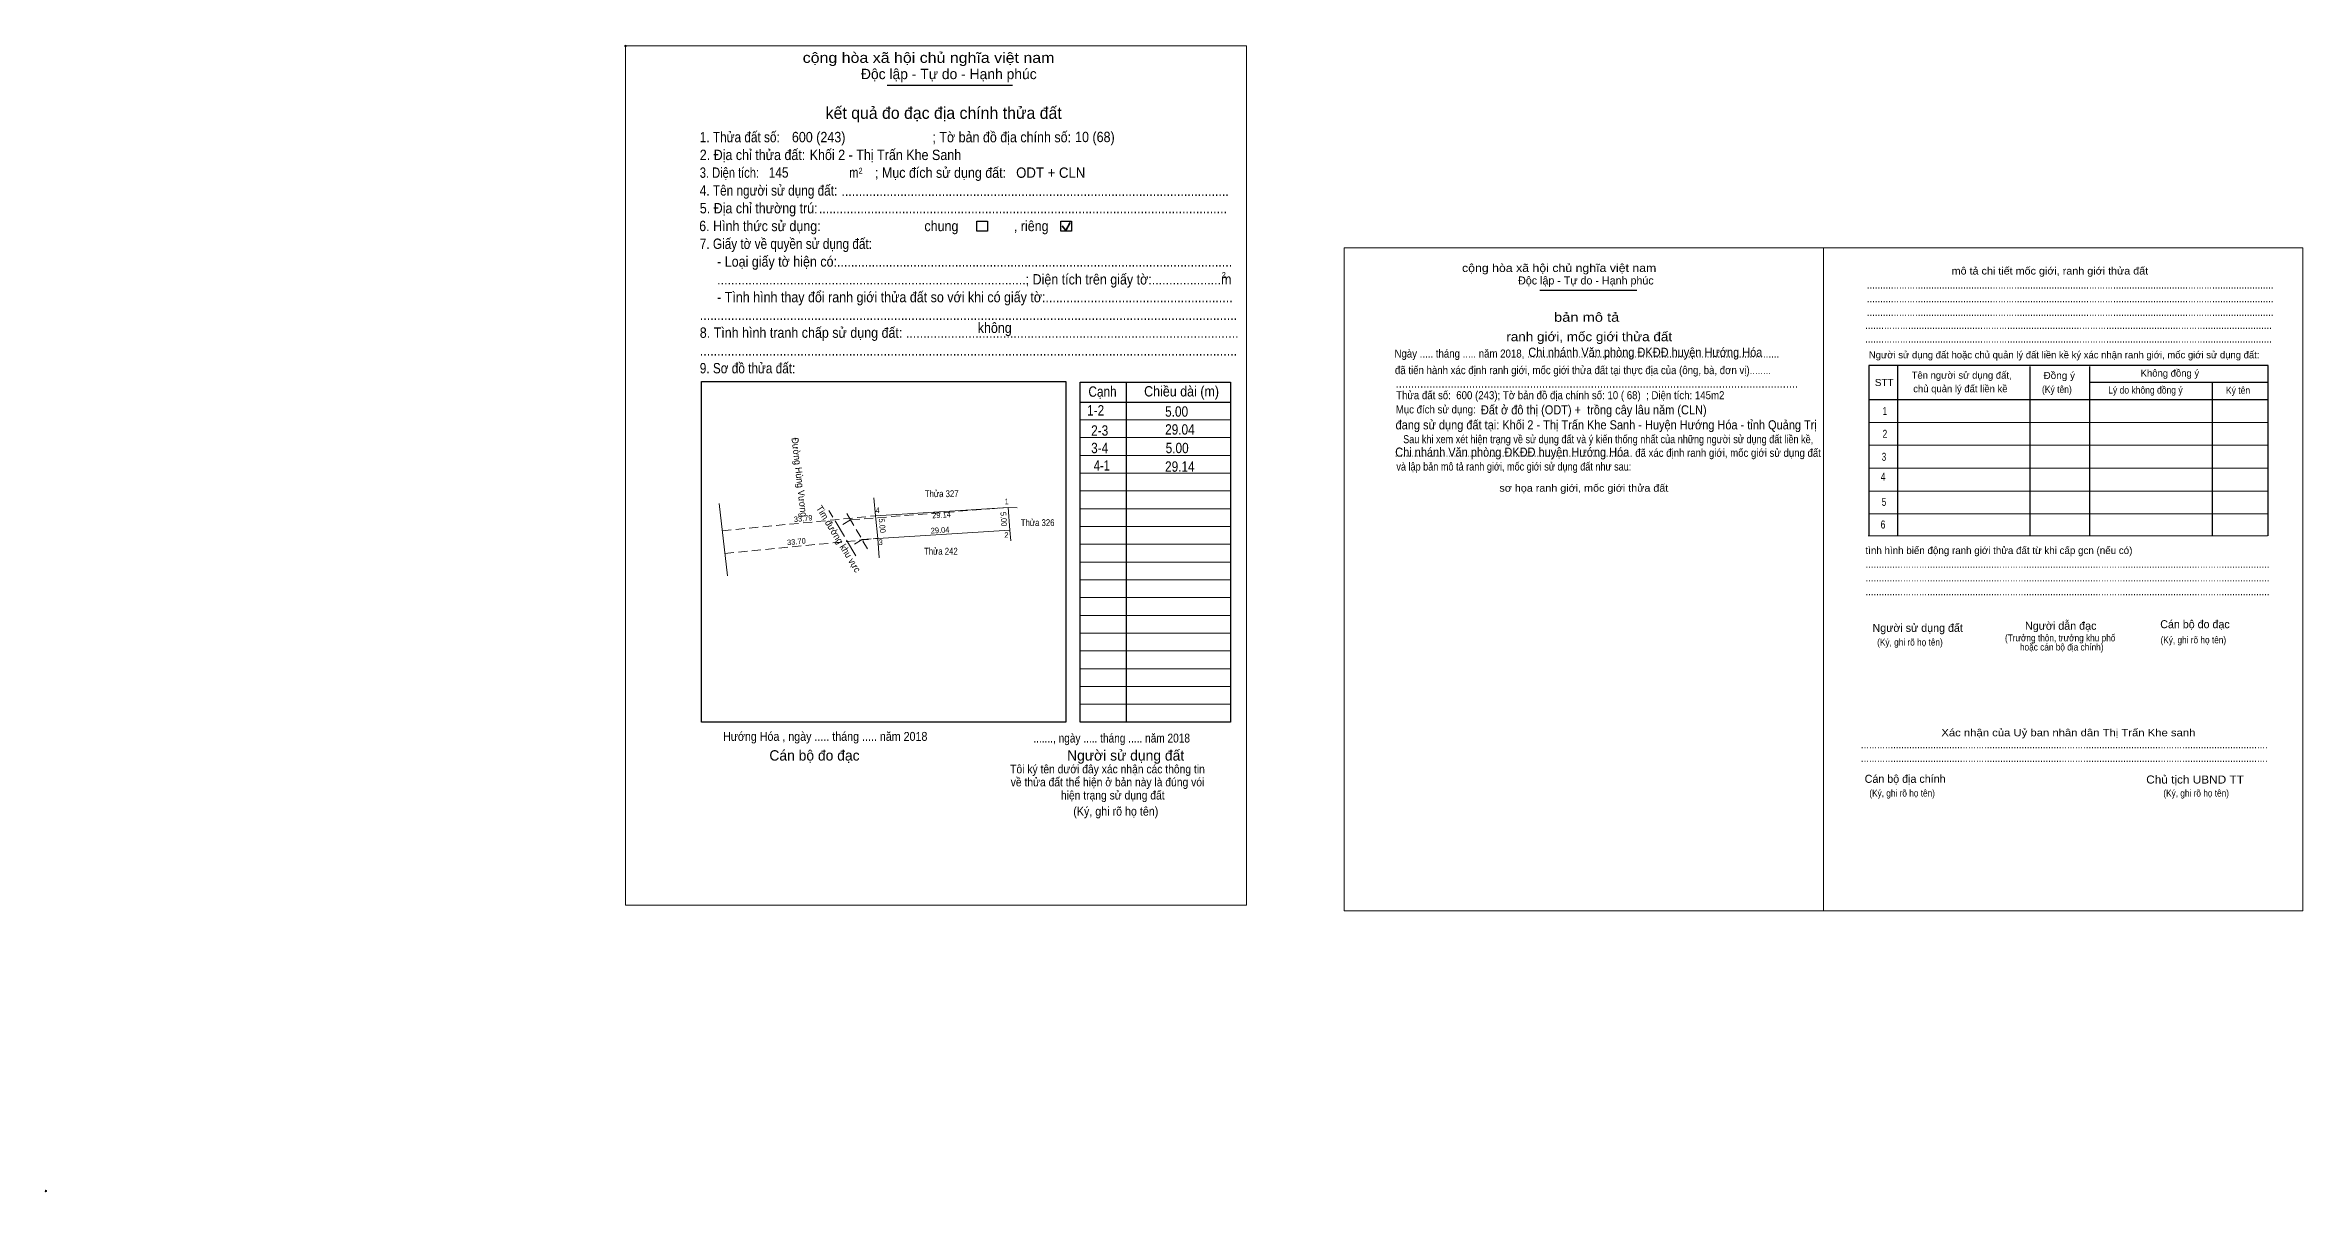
# Model space of a CAD drawing. Header units: metres. Extents: x 550981 to 552033, y 1839548 to 1839801.
# Drawn here: x 551538 to 552033.4, y 1839549 to 1839800.6 of the extents above; entities that cross this region are included whole.
import ezdxf
from ezdxf.enums import TextEntityAlignment as Align

# ---------------------------------------------------------------- set-up
doc = ezdxf.new("R2010")
doc.units = ezdxf.units.M
doc.header["$LTSCALE"] = 0.66
doc.header["$PDMODE"] = 32
doc.header["$PDSIZE"] = 0.33
for name, pattern in [('DOTTED', [1.5, 0.3, -1.2]), ('LONG_DASHED', [7.5, 6, -1.5]), ('MEDIUM_DASHED', [4.5, 3, -1.5])]:
    doc.linetypes.add(name, pattern=pattern)
for name, color, linetype, lineweight in [('1', 7, 'DOTTED', 13), ('10', 7, 'Continuous', 13), ('6', 7, 'Continuous', 13), ('7', 7, 'Continuous', 13)]:
    doc.layers.add(name, color=color, linetype=linetype, lineweight=lineweight)
doc.layers.add('25', color=7, linetype='Continuous')

msp = doc.modelspace()

# ---------------------------------------------------------------- linework, layer by layer
at = {"layer": '10'}
for p, q in [((551685.87, 1839700.06), (551687.72, 1839684.16)), ((551720.2, 1839697.36), (551719.82, 1839701.26)), ((551720.2, 1839697.36), (551720.69, 1839692.38)), ((551720.69, 1839692.38), (551749.67, 1839694.21)), ((551720.69, 1839692.38), (551721.02, 1839688.15))]:
    msp.add_line(p, q, dxfattribs=at)
at = {"layer": '10', "linetype": 'MEDIUM_DASHED'}
for p, q in [((551686.57, 1839694.05), (551720.2, 1839697.36)), ((551714.69, 1839696.46), (551712.1, 1839694.93)), ((551749.28, 1839699.19), (551714.69, 1839696.46)), ((551687.15, 1839689.08), (551720.69, 1839692.38)), ((551717.23, 1839692.16), (551714.69, 1839690.57)), ((551717.23, 1839692.16), (551720.69, 1839692.38))]:
    msp.add_line(p, q, dxfattribs=at)
at = {"layer": '10', "linetype": 'LONG_DASHED'}
msp.add_line((551715.87, 1839688.57), (551709.98, 1839698.51), dxfattribs=at)
at = {"layer": '10', "linetype": 'MEDIUM_DASHED'}
msp.add_lwpolyline([(551718.45, 1839690.1), (551714.68, 1839696.46), (551713.88, 1839697.82)], dxfattribs=at)
at = {"layer": '10'}
for points in [[(551720.2, 1839697.36), (551749.28, 1839699.19), (551751.27, 1839699.12)], [(551749.86, 1839691.84), (551749.67, 1839694.21), (551749.28, 1839699.19)]]:
    msp.add_lwpolyline(points, dxfattribs=at)
at = {"layer": '6'}
msp.add_point((551538.14, 1839549.2), dxfattribs=at)
at = {"layer": '7', "lineweight": 25}
for p, q in [((551722.72, 1839791.8), (551750.28, 1839791.8)), ((551865.96, 1839746.84), (551887.23, 1839746.84)), ((551775.18, 1839726.67), (551775.18, 1839652.11)), ((551944.47, 1839730.29), (551944.47, 1839692.93)), ((551973.49, 1839730.14), (551973.49, 1839692.93)), ((551986.58, 1839730.14), (551986.58, 1839692.93)), ((551986.58, 1839726.67), (552025.81, 1839726.67)), ((552013.52, 1839726.67), (552013.52, 1839692.93)), ((551765.1, 1839722.31), (551798.06, 1839722.31)), ((551938.17, 1839722.86), (552025.81, 1839722.86))]:
    msp.add_line(p, q, dxfattribs=at)
at = {"layer": '7', "lineweight": 35}
for p, q in [((551761.16, 1839760.99), (551761.94, 1839759.98)), ((551761.94, 1839759.98), (551762.88, 1839761.67))]:
    msp.add_line(p, q, dxfattribs=at)
at = {"layer": '7'}
for p, q in [((551765.1, 1839718.41), (551798.06, 1839718.41)), ((551938.17, 1839717.85), (552025.81, 1839717.85)), ((551765.1, 1839714.51), (551798.06, 1839714.51)), ((551938.17, 1839712.83), (552025.81, 1839712.83)), ((551765.1, 1839710.61), (551798.06, 1839710.61)), ((551765.1, 1839706.71), (551798.06, 1839706.71)), ((551938.17, 1839707.81), (552025.81, 1839707.81)), ((551765.1, 1839702.81), (551798.06, 1839702.81)), ((551938.17, 1839702.79), (552025.81, 1839702.79)), ((551765.1, 1839698.91), (551798.06, 1839698.91)), ((551938.17, 1839697.78), (552025.81, 1839697.78)), ((551765.1, 1839695.01), (551798.06, 1839695.01)), ((551938.02, 1839692.93), (552025.66, 1839692.93)), ((551765.1, 1839691.11), (551798.06, 1839691.11)), ((551765.1, 1839687.21), (551798.06, 1839687.21)), ((551765.1, 1839683.31), (551798.06, 1839683.31)), ((551765.1, 1839679.41), (551798.06, 1839679.41)), ((551765.1, 1839675.51), (551798.06, 1839675.51)), ((551765.1, 1839671.61), (551798.06, 1839671.61)), ((551765.1, 1839667.71), (551798.06, 1839667.71)), ((551765.1, 1839663.81), (551798.06, 1839663.81)), ((551765.1, 1839659.91), (551798.06, 1839659.91)), ((551765.1, 1839656.01), (551798.06, 1839656.01))]:
    msp.add_line(p, q, dxfattribs=at)
for points in [[(551665.32, 1839800.44), (551801.6, 1839800.44), (551801.6, 1839611.94), (551665.32, 1839611.94)], [(551823.02, 1839756.16), (551928.21, 1839756.16), (551928.21, 1839610.68), (551823.02, 1839610.68)], [(551928.21, 1839756.16), (552033.4, 1839756.16), (552033.4, 1839610.67), (551928.21, 1839610.67)], [(551928.21, 1839756.16), (552033.4, 1839756.16), (552033.4, 1839610.67), (551928.21, 1839610.67)]]:
    msp.add_lwpolyline(points, close=True, dxfattribs=at)
at = {"layer": '7', "lineweight": 25}
for points in [[(551742.44, 1839761.99), (551744.78, 1839761.99), (551744.78, 1839759.81), (551742.44, 1839759.81)], [(551760.86, 1839761.99), (551763.2, 1839761.99), (551763.2, 1839759.81), (551760.86, 1839759.81)], [(551682.03, 1839726.8), (551761.98, 1839726.8), (551761.98, 1839652.11), (551682.03, 1839652.11)], [(551765.1, 1839726.67), (551798.06, 1839726.67), (551798.06, 1839652.11), (551765.1, 1839652.11)]]:
    msp.add_lwpolyline(points, close=True, dxfattribs=at)
msp.add_lwpolyline([(552025.81, 1839692.93), (552025.81, 1839730.29), (551938.17, 1839730.29), (551938.17, 1839692.93)], dxfattribs=at)
at = {"layer": '7'}
msp.add_point((551665.32, 1839800.44), dxfattribs=at)

# ---------------------------------------------------------------- texts
at = {"layer": '1', "width": 0.9}
msp.add_text('Hướng Hóa , ngày ..... tháng ..... năm 2018', height=1.95, dxfattribs=at).set_placement((551686.72, 1839647.98))
at = {"layer": '10'}
for s, height, rotation, width, p in [('Đường Hùng Vương', 1.5, 276.637, 0.95, (551702.763, 1839705.7217)), ('33.79', 1.2, 5.621, 0.9, (551704.3712, 1839696.1653)), ('Tim đường khu vực', 1.5, 301.352, 0.95, (551711.4268, 1839691.9052)), ('5.00', 1.25, 275.619, 0.9, (551721.0435, 1839695.1212)), ('29.14', 1.25, 3.601, 0.9, (551734.7208, 1839696.9265)), ('5.00', 1.25, 274.478, 0.9, (551747.7136, 1839696.5788)), ('33.70', 1.2, 5.619, 0.9, (551702.8862, 1839691.0967)), ('29.04', 1.25, 3.613, 0.9, (551734.3906, 1839693.5769))]:
    msp.add_text(s, height=height, rotation=rotation, dxfattribs=dict(at, width=width)).set_placement(p, align=Align.CENTER)
at = {"layer": '10', "width": 0.85}
for s, p in [('Thửa 327', (551734.715, 1839701.45)), ('Thửa 326', (551755.765, 1839695.1)), ('Thửa 242', (551734.525, 1839688.83))]:
    msp.add_text(s, height=1.5, dxfattribs=at).set_placement(p, align=Align.CENTER)
at = {"layer": '10'}
for s, width, p in [(' 4', 0.85, (551721.09, 1839697.93)), (' 1', 0.75, (551749.41, 1839699.86)), (' 3', 0.8, (551721.76, 1839690.93)), (' 2', 0.85, (551749.36, 1839692.52))]:
    msp.add_text(s, height=1.25, dxfattribs=dict(at, width=width)).set_placement(p, align=Align.RIGHT)
at = {"layer": '25', "width": 0.9}
for s, p in [('Chi nhánh Văn phòng ĐKĐĐ huyện Hướng Hóa', (551863.43, 1839732.23)), ('Đất ở đô thị (ODT) +  trồng cây lâu năm (CLN)', (551853.03, 1839719.6)), ('Chi nhánh Văn phòng ĐKĐĐ huyện Hướng Hóa', (551834.23, 1839710.32))]:
    msp.add_text(s, height=2, dxfattribs=at).set_placement(p)
at = {"layer": '6', "width": 0.95}
msp.add_text('ODT + CLN', height=2.275, dxfattribs=at).set_placement((551751.05, 1839771.5))
at = {"layer": '7'}
for s, height, width, p in [('cộng hòa xã hội chủ nghĩa việt nam', 2.275, 1.15, (551704.21, 1839796.72)), ('1. Thửa đất số:', 2.275, 0.85, (551681.63, 1839779.3)), ('600 (243)', 2.28, 0.9, (551701.84, 1839779.3)), ('; Tờ bản đồ địa chính số:', 2.275, 0.9, (551732.68, 1839779.3)), ('10 (68)', 2.28, 0.9, (551763.98, 1839779.33)), ('2. Địa chỉ thửa đất:', 2.275, 0.9, (551681.63, 1839775.4)), ('Khối 2 - Thị Trấn Khe Sanh', 2.28, 0.9, (551705.74, 1839775.4)), ('3. Diện tích:', 2.275, 0.8, (551681.63, 1839771.5)), ('145', 2.28, 0.85, (551696.77, 1839771.53)), ('m', 2.275, 0.8, (551714.42, 1839771.5)), ('2', 1.3, 0.8, (551716.47, 1839772.41)), ('; Mục đích sử dụng đất:', 2.275, 0.9, (551720.07, 1839771.5)), ('4. Tên người sử dụng đất:', 2.275, 0.85, (551681.63, 1839767.6)), ('5. Địa chỉ thường trú:', 2.275, 0.9, (551681.63, 1839763.7)), ('     ................................................................................................................', 2.27, 0.9, (551708.91, 1839767.49)), ('6. Hình thức sử dụng:', 2.275, 0.9, (551681.5, 1839759.8)), ('     ......................................................................................................................', 2.27, 0.9, (551703.96, 1839763.69)), ('chung                , riêng', 2.275, 0.9, (551730.92, 1839759.8)), ('7. Giấy tờ về quyền sử dụng đất:', 2.275, 0.85, (551681.63, 1839755.9)), ('     - Loại giấy tờ hiện có:..................................................................................................................', 2.275, 0.9, (551681.63, 1839752)), ('2', 1.3, 0.8, (551796.16, 1839749.53)), ('cộng hòa xã hội chủ nghĩa việt nam', 1.756, 1.15, (551848.89, 1839750.85)), ('     - Tình hình thay đổi ranh giới thửa đất so với khi có giấy tờ:......................................................', 2.275, 0.9, (551681.63, 1839744.2)), ('     .........................................................................................; Diện tích trên giấy tờ:....................m', 2.275, 0.9, (551681.63, 1839748.1)), ('........................................................................................................................................................', 1.756, 0.9, (551937.73, 1839747.19)), ('........................................................................................................................................................', 1.756, 0.9, (551937.73, 1839744.18)), ('........................................................................................................................................................', 1.756, 0.9, (551937.73, 1839741.17)), ('8. Tình hình tranh chấp sử dụng đất: ................................................................................................', 2.275, 0.9, (551681.63, 1839736.4)), ('...........................................................................................................................................................', 2.275, 0.9, (551681.63, 1839740.3)), ('không', 2.275, 0.9, (551742.62, 1839737.47)), ('........................................................................................................................................................', 1.756, 0.9, (551937.37, 1839738.34)), ('9. Sơ đồ thửa đất:', 2.275, 0.85, (551681.63, 1839728.6)), ('...........................................................................................................................................................', 2.275, 0.9, (551681.63, 1839732.5)), ('Ngày ..... tháng ..... năm 2018, ..............................................................................................', 1.76, 0.9, (551834.07, 1839732.07)), ('........................................................................................................................................................', 1.756, 0.9, (551937.37, 1839735.33)), ('Chiều dài (m)', 2.275, 0.9, (551779.13, 1839723.53)), (' đã tiến hành xác định ranh giới, mốc giới thửa đất tại thực địa của (ông, bà, đơn vị)........', 1.756, 0.9, (551833.59, 1839728.43)), ('STT', 1.555, 1.05, (551939.47, 1839725.82)), ('Đồng ý', 1.555, 1.05, (551976.49, 1839727.37)), ('1-2', 2.275, 0.85, (551766.62, 1839719.35)), ('Cạnh', 2.275, 0.85, (551766.91, 1839723.47)), ('5.00', 2.28, 0.85, (551783.74, 1839719.09)), ('Thửa đất số:  600 (243); Tờ bản đồ địa chính số: 10 ( 68)  ; Diện tích: 145m2', 1.76, 0.9, (551834.43, 1839722.93)), ('Mục đích sử dụng:', 1.76, 0.9, (551834.35, 1839719.81)), ('....................................................................................................................................', 2, 0.9, (551834.35, 1839725.43)), ('(Ký tên)', 1.555, 0.9, (551976.15, 1839724.32)), ('Lý do không đồng ý', 1.555, 0.9, (551990.69, 1839724.17)), ('Ký tên', 1.555, 0.9, (552016.53, 1839724.11)), ('2-3', 2.275, 0.85, (551767.51, 1839714.93)), ('29.04', 2.28, 0.85, (551783.74, 1839715.16)), ('đang sử dụng đất tại: Khối 2 - Thị Trấn Khe Sanh - Huyện Hướng Hóa - tỉnh Quảng Trị', 2, 0.9, (551834.31, 1839716.31)), ('3-4', 2.275, 0.85, (551767.51, 1839711.09)), ('5.00', 2.28, 0.85, (551783.86, 1839711.09)), ('......................................................................................... đã xác định ranh giới, mốc giới sử dụng đất', 1.752, 0.9, (551834.17, 1839710.29)), ('Sau khi xem xét hiện trạng về sử dụng đất và ý kiến thống nhất của những người sử dụng đất liền kề,', 1.756, 0.85, (551835.97, 1839713.28)), ('4-1', 2.28, 0.8, (551768.09, 1839707.27)), ('29.14', 2.28, 0.85, (551783.73, 1839707.02)), (' và lập bản mô tả ranh giới, mốc giới sử dụng đất như sau:', 1.756, 0.85, (551833.93, 1839707.28)), ('.......................................................................................................................................................', 1.756, 0.9, (551937.43, 1839685.95)), ('.......................................................................................................................................................', 1.756, 0.9, (551937.43, 1839682.94)), ('.......................................................................................................................................................', 1.756, 0.9, (551937.43, 1839679.93)), ('(Ký, ghi rõ họ tên)', 1.505, 0.9, (551939.99, 1839668.87)), ('(Ký, ghi rõ họ tên)', 1.505, 0.9, (552002.17, 1839669.37)), ('......., ngày ..... tháng ..... năm 2018', 1.95, 0.85, (551754.82, 1839647.61)), ('........................................................................................................................................................', 1.756, 0.9, (551936.43, 1839646.34)), ('........................................................................................................................................................', 1.756, 0.9, (551936.43, 1839643.33)), ('(Ký, ghi rõ họ tên)', 1.505, 0.9, (551938.27, 1839635.76)), ('Chủ tịch UBND TT', 1.76, 1.1, (551999.03, 1839638.61)), ('(Ký, ghi rõ họ tên)', 1.505, 0.9, (552002.79, 1839635.76)), ('(Ký, ghi rõ họ tên)', 1.95, 0.9, (551763.59, 1839631.56))]:
    msp.add_text(s, height=height, dxfattribs=dict(at, width=width)).set_placement(p)
for s, height, p in [('Độc lập - Tự do - Hạnh phúc', 2.275, (551716.99, 1839793.15)), ('Độc lập - Tự do - Hạnh phúc', 1.756, (551861.19, 1839748.1)), ('Người sử dụng đất hoặc chủ quản lý đất liền kề ký xác nhận ranh giới, mốc giới sử dụng đất:', 1.555, (551938.17, 1839731.89)), ('Tên người sử dụng đất,', 1.555, (551947.55, 1839727.42)), ('chủ quản lý đất liền kề', 1.555, (551947.91, 1839724.46)), ('Không đồng ý', 1.555, (551997.81, 1839727.88)), ('tình hình biến động ranh giới thửa đất từ khi cấp gcn (nếu có)', 1.605, (551937.43, 1839688.96)), ('Người sử dụng đất', 1.756, (551938.97, 1839671.89)), ('Người dẫn đạc', 1.76, (551972.43, 1839672.35)), ('Cán bộ đo đạc', 1.752, (552002.11, 1839672.69)), ('Cán bộ đo đạc', 2.275, (551696.9, 1839643.65)), ('Người sử dụng đất', 2.275, (551762.23, 1839643.65)), ('Cán bộ địa chính', 1.756, (551937.25, 1839638.77))]:
    msp.add_text(s, height=height, dxfattribs=at).set_placement(p)
msp.add_text('kết quả đo đạc địa chính thửa đất', height=2.6, dxfattribs=at).set_placement((551735.15, 1839784.44), align=Align.CENTER)
for s, height, width, p in [('mô tả chi tiết mốc giới, ranh giới thửa đất', 1.605, 1.1, (551977.9, 1839750.29)), ('bản mô tả', 2.007, 1.2, (551876.24, 1839739.92)), ('ranh giới, mốc giới thửa đất', 2.007, 1.1, (551876.8, 1839735.65)), ('1', 1.756, 0.7, (551941.675, 1839719.47)), ('2', 1.756, 0.8, (551941.685, 1839714.46)), ('3', 1.756, 0.75, (551941.485, 1839709.42)), ('4', 1.756, 0.8, (551941.29, 1839705.04)), ('sơ họa ranh giới, mốc giới thửa đất', 1.605, 1.1, (551875.625, 1839702.64)), ('6', 1.756, 0.8, (551941.265, 1839694.56)), ('5', 1.756, 0.75, (551941.495, 1839699.53)), ('(Trưởng thôn, trưởng khu phố', 1.505, 0.9, (551980.15, 1839669.81)), ('hoặc cán bộ địa chính)', 1.505, 0.9, (551980.49, 1839667.8)), ('Xác nhận của Uỷ ban nhân dân Thị Trấn Khe sanh', 1.61, 1.15, (551981.95, 1839648.98)), ('Tôi ký tên dưới đây xác nhận các thông tin', 1.879, 0.9, (551771.095, 1839640.85)), ('về thửa đất thể hiện ở bản này là đúng vói', 1.879, 0.9, (551771.1, 1839637.99)), ('hiện trạng sử dụng đất', 1.879, 0.9, (551772.255, 1839635.11))]:
    msp.add_text(s, height=height, dxfattribs=dict(at, width=width)).set_placement(p, align=Align.CENTER)

doc.saveas('drawing.dxf')
